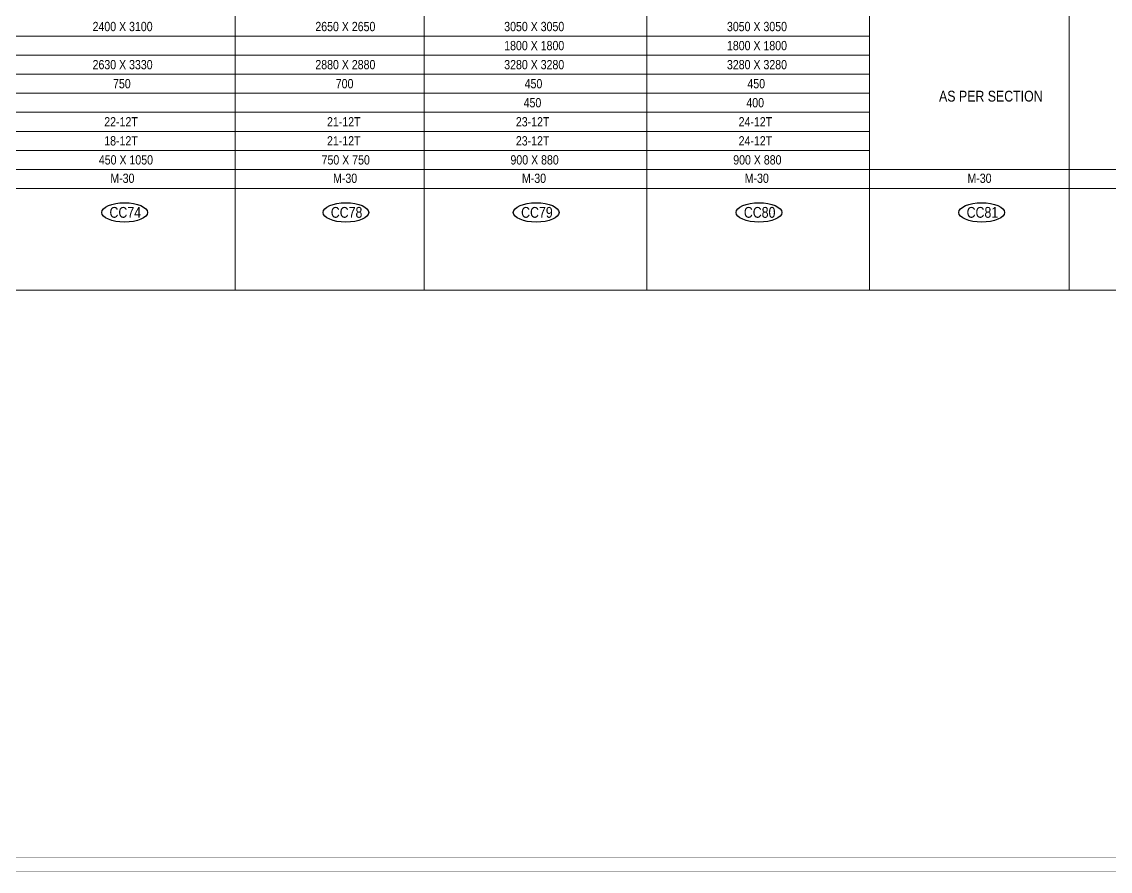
# Model space of a CAD drawing. Header units: millimetres. Extents: x 1112055 to 3390982, y -148532 to 766891.
# Drawn here: x 2311479 to 2346825, y 304999 to 332597 of the extents above; entities that cross this region are included whole.
import ezdxf
from ezdxf.enums import TextEntityAlignment as Align

# ---------------------------------------------------------------- set-up
doc = ezdxf.new("R2010")
doc.units = ezdxf.units.MM
doc.layers.add('B COLSCH', color=204, linetype='Continuous', lineweight=20)
doc.layers.add('B TITLE BLOCK', color=250, linetype='Continuous', lineweight=0)
doc.layers.add('B TEXT', color=7, linetype='Continuous')
doc.styles.add('SWINC', font='swissc.ttf')

msp = doc.modelspace()

# ---------------------------------------------------------------- linework, layer by layer
at = {"layer": 'B COLSCH', "color": 250, "lineweight": 0}
for p, q in [((2318409.5, 382189.4), (2318409.5, 323875.2)), ((2324543.1, 382189.4), (2324543.1, 323875.2)), ((2331776.7, 382189.4), (2331776.7, 323875.2)), ((2339010.2, 382189.4), (2339010.2, 323875.2)), ((2345494.2, 382189.4), (2345494.2, 323875.2)), ((2297407.1, 332131.5), (2339010.2, 332131.5)), ((2297407.1, 331512.6), (2339010.2, 331512.6)), ((2297407.1, 330893.8), (2339010.2, 330893.8)), ((2297407.1, 330274.9), (2339010.2, 330274.9)), ((2297407.1, 329656.1), (2339010.2, 329656.1)), ((2297407.1, 329037.2), (2339010.2, 329037.2)), ((2297407.1, 328418.3), (2339010.2, 328418.3)), ((2235553.4, 327799.5), (2364668.6, 327799.5)), ((2235553.4, 327180.6), (2364668.6, 327180.6)), ((2235553.4, 323875.2), (2364668.6, 323875.2))]:
    msp.add_line(p, q, dxfattribs=at)
at = {"layer": 'B TEXT', "color": 250}
for centre in [(2314817.9, 326402), (2322004.5, 326402), (2328185, 326402), (2335418.6, 326402), (2342652.1, 326402)]:
    msp.add_ellipse(centre, major_axis=(743.4, 0), ratio=0.4237999, dxfattribs=at)
at = {"layer": 'B TITLE BLOCK', "color": 1, "const_width": 10.1}
msp.add_lwpolyline([(2234731.2, 384330.6), (2234731.2, 305004), (2378881.5, 305004), (2378881.5, 384330.6)], close=True, dxfattribs=at)
at = {"layer": 'B TITLE BLOCK', "color": 250, "lineweight": 0, "const_width": 10.1}
msp.add_lwpolyline([(2235179.6, 383882.2), (2235179.6, 305452.4), (2378433, 305452.4), (2378433, 383882.2)], close=True, dxfattribs=at)

# ---------------------------------------------------------------- texts
at = {"layer": 'B TEXT', "style": 'SWINC'}
for s, p in [('2400 X 3100', (2313778.3, 332202.3)), ('2650 X 2650', (2321011.9, 332202.3)), ('3050 X 3050', (2327145.5, 332202.3)), ('3050 X 3050', (2334379.1, 332202.3)), ('1800 X 1800', (2327145.5, 331583.4)), ('1800 X 1800', (2334379.1, 331583.4)), ('2630 X 3330', (2313778.3, 330964.5)), ('2880 X 2880', (2321011.9, 330964.5)), ('3280 X 3280', (2327145.5, 330964.5)), ('3280 X 3280', (2334379.1, 330964.5)), ('750', (2314442.2, 330345.7)), ('700', (2321675.8, 330345.7)), ('450', (2327809.4, 330345.7)), ('450', (2335042.9, 330345.7)), ('450', (2327776.3, 329726.8)), ('400', (2335009.8, 329726.8)), ('22-12T', (2314157, 329108)), ('21-12T', (2321390.5, 329108)), ('23-12T', (2327524.1, 329108)), ('24-12T', (2334757.7, 329108)), ('18-12T', (2314157, 328489.1)), ('21-12T', (2321390.5, 328489.1)), ('23-12T', (2327524.1, 328489.1)), ('24-12T', (2334757.7, 328489.1)), ('450 X 1050', (2313981.9, 327870.2)), ('750 X 750', (2321215.4, 327870.2)), ('900 X 880', (2327349, 327870.2)), ('900 X 880', (2334582.6, 327870.2)), ('M-30', (2314354.7, 327272.9)), ('M-30', (2321588.3, 327272.9)), ('M-30', (2327721.9, 327272.9)), ('M-30', (2334955.4, 327272.9)), ('M-30', (2342189, 327272.9))]:
    msp.add_text(s, height=300, dxfattribs=at).set_placement(p, align=Align.BOTTOM_LEFT)
at = {"layer": 'B TEXT', "color": 6, "style": 'SWINC'}
for s, p in [('AS PER SECTION', (2341266.2, 330005.1)), ('CC74', (2314327.9, 326229.9)), ('CC78', (2321514.5, 326229.9)), ('CC79', (2327695, 326229.9)), ('CC80', (2334928.6, 326229.9)), ('CC81', (2342162.1, 326229.9))]:
    msp.add_text(s, height=350, dxfattribs=at).set_placement(p)
at = {"layer": 'B TITLE BLOCK', "color": 251, "attachment_point": 2, "style": 'SWINC'}
for width, heights, insert, char_height in [(800798.623, [112641.5], (2368371.3, 320981.9), 306.257), (926435.836, [130313.8], (2511437.2, 309549.3), 354.305)]:
    msp.add_mtext_dynamic_manual_height_columns('\\pxsm1,qj;{\\fBankGothic Lt BT|b0|i0|c0|p34;BHOOMI\\P\\ps*,q*;\\fGost|b0|i0|c0|p2;\\H0.8x;- CONSULTANTS -\\C1; }', width=width, gutter_width=0, heights=heights, dxfattribs=dict(at, insert=insert, char_height=char_height))

doc.saveas('drawing.dxf')
